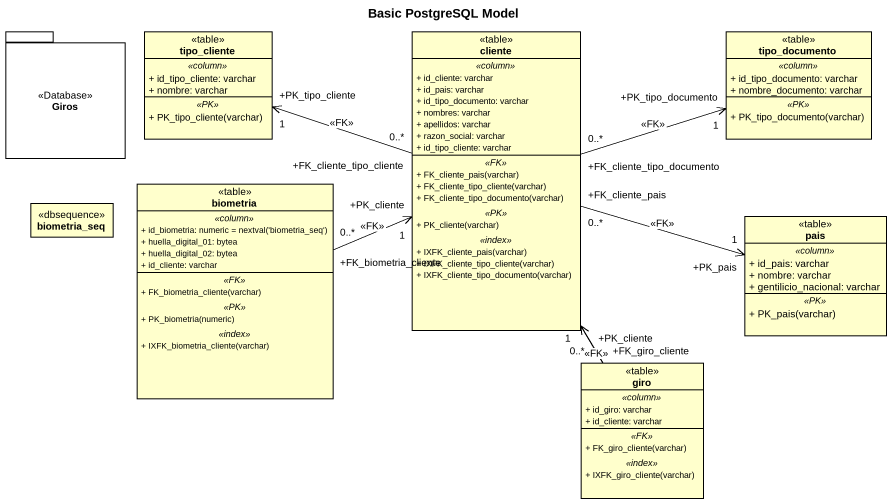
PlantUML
@startuml
title Basic PostgreSQL Model
hide circle
hide empty members
skinparam classAttributeIconSize 0
package Giros <<Database>> {
}
class tipo_cliente <<table>> {
  .. <<column>> ..
  + id_tipo_cliente: varchar
  + nombre: varchar
  .. <<PK>> ..
  + PK_tipo_cliente(varchar)
}
class cliente <<table>> {
  .. <<column>> ..
  + id_cliente: varchar
  + id_pais: varchar
  + id_tipo_documento: varchar
  + nombres: varchar
  + apellidos: varchar
  + razon_social: varchar
  + id_tipo_cliente: varchar
  .. <<FK>> ..
  + FK_cliente_pais(varchar)
  + FK_cliente_tipo_cliente(varchar)
  + FK_cliente_tipo_documento(varchar)
  .. <<PK>> ..
  + PK_cliente(varchar)
  .. <<index>> ..
  + IXFK_cliente_pais(varchar)
  + IXFK_cliente_tipo_cliente(varchar)
  + IXFK_cliente_tipo_documento(varchar)
}
class tipo_documento <<table>> {
  .. <<column>> ..
  + id_tipo_documento: varchar
  + nombre_documento: varchar
  .. <<PK>> ..
  + PK_tipo_documento(varchar)
}
class biometria <<table>> {
  .. <<column>> ..
  {field} + id_biometria: numeric = nextval('biometria_seq')
  + huella_digital_01: bytea
  + huella_digital_02: bytea
  + id_cliente: varchar
  .. <<FK>> ..
  + FK_biometria_cliente(varchar)
  .. <<PK>> ..
  + PK_biometria(numeric)
  .. <<index>> ..
  + IXFK_biometria_cliente(varchar)
}
class biometria_seq <<dbsequence>>
class pais <<table>> {
  .. <<column>> ..
  + id_pais: varchar
  + nombre: varchar
  + gentilicio_nacional: varchar
  .. <<PK>> ..
  + PK_pais(varchar)
}
class giro <<table>> {
  .. <<column>> ..
  + id_giro: varchar
  + id_cliente: varchar
  .. <<FK>> ..
  + FK_giro_cliente(varchar)
  .. <<index>> ..
  + IXFK_giro_cliente(varchar)
}
cliente "+FK_cliente_tipo_cliente\n0..*" -left-> "+PK_tipo_cliente\n1" tipo_cliente : <<FK>>
cliente "+FK_cliente_tipo_documento\n0..*" -right-> "+PK_tipo_documento\n1" tipo_documento : <<FK>>
cliente "+FK_cliente_pais\n0..*" -right-> "+PK_pais\n1" pais : <<FK>>
biometria "+FK_biometria_cliente\n0..*" -right-> "+PK_cliente\n1" cliente : <<FK>>
giro "+FK_giro_cliente\n0..*" -up-> "+PK_cliente\n1" cliente : <<FK>>
@enduml
